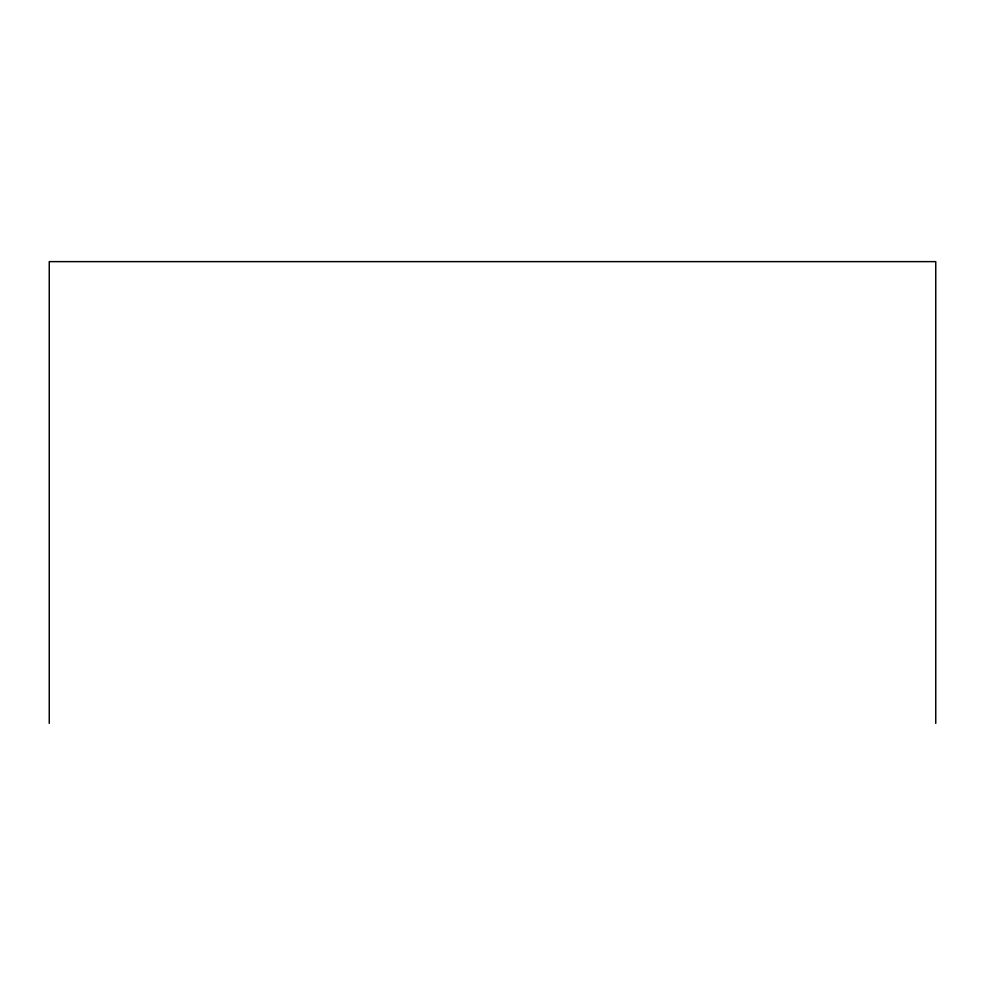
<?xml version="1.0" encoding="UTF-8"?>
<svg xmlns="http://www.w3.org/2000/svg" width="985" height="985" viewBox="0 0 985 985"><rect width="100%" height="100%" fill="white"/><g stroke="black" fill="none" stroke-linecap="round" stroke-linejoin="round"><path stroke-width="1.48" d="M935.75 723.372L935.75 261.628L49.25 261.628L49.25 723.372"/></g></svg>
